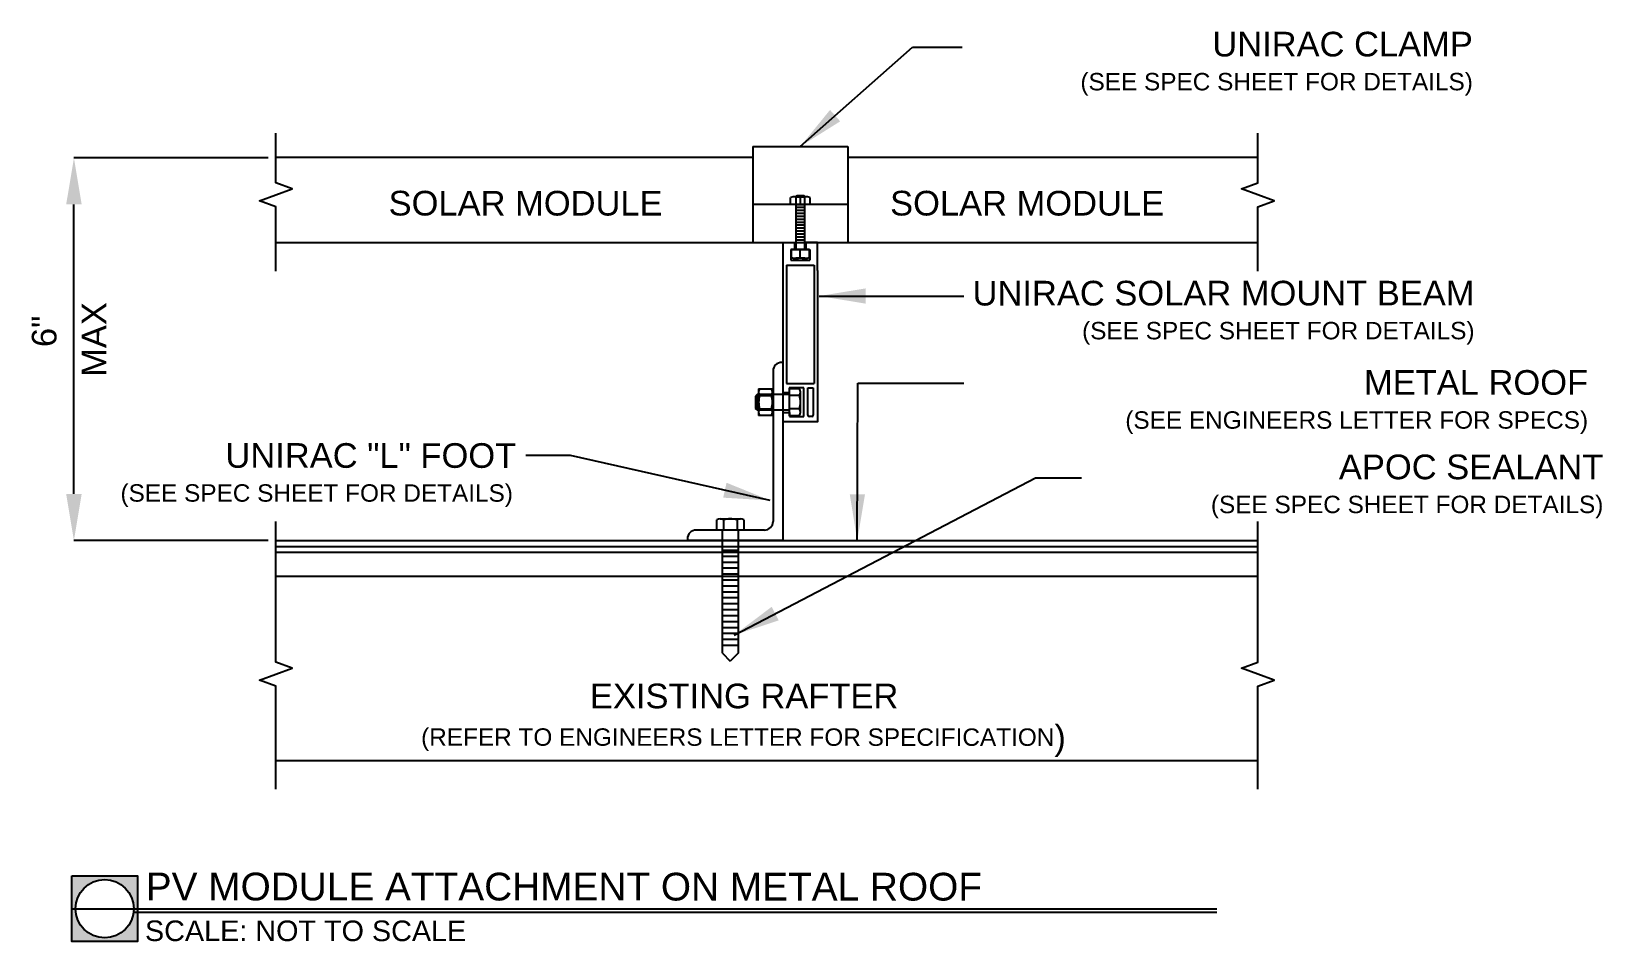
# Model space of a CAD drawing. Header units: feet. Extents: x 4341 to 4623, y 17057 to 17220.
import ezdxf

# ---------------------------------------------------------------- set-up
doc = ezdxf.new("R2010")
doc.units = ezdxf.units.FT
doc.header["$MEASUREMENT"] = 0
doc.layers.add('Z - ROOF', color=3, linetype='Continuous')
doc.layers.add('Z - TITLEBLOCK TXT', color=7, linetype='Continuous')
doc.styles.add('PAPER SPACE TXT', font='technic_.ttf', dxfattribs={"height": 0.125})
doc.styles.add('TITLE BBLOCK TEXT', font='ARIALUNI.TTF')
doc.dimstyles.new('PAPER SPACE', dxfattribs={"dimscale": 0, "dimtxt": 0.125, "dimasz": 0.125, "dimexe": 0, "dimexo": 0.020508, "dimgap": 0.041992, "dimtad": 1, "dimdec": 4, "dimzin": 3, "dimdsep": 46, "dimlunit": 4, "dimtxsty": 'PAPER SPACE TXT', "dimcen": 0.125, "dimclrd": 1, "dimclre": 1, "dimclrt": 7, "dimadec": 0, "dimazin": 0, "dimtfac": 1, "dimtdec": 4, "dimtofl": 0, "dimtmove": 2, "dimatfit": 3, "dimfxl": 1, "dimfrac": 2, "dimtolj": 1, "dimtzin": 0, "dimarcsym": 1})

msp = doc.modelspace()

# ---------------------------------------------------------------- hatches: boundary and pattern name
h = msp.add_hatch(color=6)
h.dxf.hatch_style = 1
h.paths.add_polyline_path([(4360.03, 17068.76), (4348.24, 17068.76), (4348.24, 17056.97), (4360.03, 17056.97)])
h.paths.add_polyline_path([(4359.37, 17062.86, -1), (4348.9, 17062.86, -1)], flags=16)

# ---------------------------------------------------------------- linework, layer by layer
for p, q in [((4470.27, 17199.53), (4470.27, 17182.29)), ((4470.27, 17199.53), (4487.3, 17199.53)), ((4487.3, 17199.53), (4487.3, 17182.29)), ((4487.3, 17189.11), (4470.27, 17189.11)), ((4477.77, 17181.07), (4477.09, 17181.07)), ((4477.09, 17181.07), (4477.09, 17179.15)), ((4477.77, 17182.31), (4477.77, 17181.07)), ((4479.79, 17182.31), (4479.79, 17181.07)), ((4479.79, 17181.07), (4480.48, 17181.07)), ((4480.48, 17181.07), (4480.48, 17179.15)), ((4476.32, 17178.25), (4481.26, 17178.25)), ((4476.32, 17178.25), (4476.32, 17157.04)), ((4477.09, 17179.15), (4480.48, 17179.15)), ((4481.26, 17178.25), (4481.26, 17157.04)), ((4476.81, 17155.35), (4475.69, 17155.35)), ((4476.32, 17157.04), (4481.26, 17157.04)), ((4478.78, 17156.23), (4476.81, 17156.23)), ((4476.81, 17156.23), (4476.81, 17155.35)), ((4479.42, 17156.23), (4478.78, 17156.23)), ((4479.42, 17151.11), (4479.42, 17156.23)), ((4480.14, 17156.23), (4481.1, 17156.23)), ((4480.14, 17151.37), (4480.14, 17156.23)), ((4481.1, 17156.23), (4481.1, 17151.37)), ((4475.69, 17151.83), (4476.84, 17151.83)), ((4476.84, 17151.83), (4476.84, 17151.11)), ((4476.84, 17151.11), (4479.42, 17151.11)), ((4480.84, 17151.11), (4480.4, 17151.11)), ((4458.56, 17129.18), (4458.56, 17128.96)), ((4458.56, 17128.96), (4475.69, 17128.96))]:
    msp.add_line(p, q)
at = {"color": 6}
for p, q in [((4384.79, 17197.62), (4470.27, 17197.62)), ((4487.3, 17197.62), (4560.77, 17197.62)), ((4384.79, 17182.29), (4560.77, 17182.29)), ((4384.79, 17128.89), (4560.77, 17128.89)), ((4384.79, 17126.76), (4560.77, 17126.76)), ((4384.79, 17122.51), (4560.77, 17122.51)), ((4348.24, 17062.86), (4553.43, 17062.86))]:
    msp.add_line(p, q, dxfattribs=at)
at = {"color": 1}
for p, q in [((4477.91, 17190.49), (4479.65, 17190.49)), ((4478.03, 17190.61), (4478.15, 17190.73)), ((4478.03, 17190.49), (4478.03, 17190.61)), ((4479.54, 17190.61), (4478.03, 17190.61)), ((4478.03, 17189.11), (4478.03, 17190.49)), ((4478.03, 17181.07), (4478.03, 17189.11)), ((4478.03, 17189.11), (4479.54, 17189.11)), ((4479.54, 17188.58), (4478.03, 17188.58)), ((4479.54, 17188.05), (4478.03, 17188.05)), ((4478.15, 17190.73), (4479.42, 17190.73)), ((4478.78, 17190.39), (4478.78, 17189.11)), ((4479.54, 17190.61), (4479.42, 17190.73)), ((4479.54, 17190.61), (4479.54, 17190.49)), ((4479.54, 17190.49), (4479.54, 17189.11)), ((4479.54, 17189.11), (4479.54, 17181.07)), ((4479.54, 17187.52), (4478.03, 17187.52)), ((4479.54, 17186.99), (4478.03, 17186.99)), ((4479.54, 17186.45), (4478.03, 17186.45)), ((4479.54, 17185.92), (4478.03, 17185.92)), ((4479.54, 17185.39), (4478.03, 17185.39)), ((4478.03, 17181.07), (4478.03, 17185.21)), ((4479.54, 17184.86), (4478.03, 17184.86)), ((4479.54, 17184.32), (4478.03, 17184.32)), ((4479.54, 17183.79), (4478.03, 17183.79)), ((4479.54, 17183.26), (4478.03, 17183.26)), ((4479.54, 17182.73), (4478.03, 17182.73)), ((4479.54, 17185.21), (4479.54, 17181.07)), ((4480.38, 17181.07), (4477.19, 17181.07)), ((4477.19, 17179.61), (4477.19, 17181.07)), ((4477.19, 17181.07), (4480.38, 17181.07)), ((4478.78, 17179.61), (4478.78, 17181.07)), ((4480.38, 17181.07), (4480.38, 17179.61)), ((4479.58, 17179.49), (4477.99, 17179.49)), ((4475.69, 17160.82), (4475.46, 17160.82)), ((4475.69, 17128.96), (4475.69, 17160.82)), ((4473.9, 17159.26), (4473.9, 17132.3)), ((4471.04, 17155.05), (4470.77, 17154.78)), ((4470.77, 17154.78), (4470.77, 17152.57)), ((4471.31, 17155.05), (4471.04, 17155.05)), ((4471.04, 17152.29), (4471.04, 17155.05)), ((4471.31, 17156.07), (4471.31, 17151.28)), ((4471.31, 17155.46), (4471.31, 17155.47)), ((4475.69, 17155.05), (4471.31, 17155.05)), ((4471.47, 17154.87), (4473.62, 17154.87)), ((4473.79, 17156.07), (4473.79, 17151.28)), ((4476.81, 17155.05), (4475.69, 17155.05)), ((4478.62, 17154.87), (4476.81, 17154.87)), ((4478.82, 17151.87), (4478.82, 17155.47)), ((4471.04, 17152.29), (4470.77, 17152.57)), ((4471.04, 17152.29), (4471.31, 17152.29)), ((4471.31, 17152.29), (4475.69, 17152.29)), ((4471.31, 17151.88), (4471.31, 17151.88)), ((4471.47, 17152.47), (4473.62, 17152.47)), ((4475.69, 17152.29), (4476.81, 17152.29)), ((4478.62, 17152.47), (4476.81, 17152.47)), ((4464.42, 17132.78), (4468.05, 17132.78)), ((4465.02, 17132.58), (4465.02, 17130.74)), ((4467.44, 17132.58), (4467.44, 17130.74)), ((4472.34, 17130.74), (4460.12, 17130.74)), ((4464.83, 17128.89), (4464.83, 17130.74)), ((4467.63, 17130.74), (4467.63, 17128.89)), ((4384.79, 17127.83), (4560.77, 17127.83)), ((4464.83, 17108.66), (4464.83, 17128.89)), ((4467.63, 17127.09), (4464.83, 17127.09)), ((4467.63, 17128.89), (4467.63, 17108.66)), ((4467.63, 17126.02), (4464.83, 17126.02)), ((4467.63, 17124.96), (4464.83, 17124.96)), ((4467.63, 17123.89), (4464.83, 17123.89)), ((4467.63, 17122.83), (4464.83, 17122.83)), ((4467.63, 17121.76), (4464.83, 17121.76)), ((4467.63, 17120.7), (4464.83, 17120.7)), ((4467.63, 17119.64), (4464.83, 17119.64)), ((4467.63, 17118.57), (4464.83, 17118.57)), ((4467.63, 17117.51), (4464.83, 17117.51)), ((4467.63, 17116.44), (4464.83, 17116.44)), ((4467.63, 17115.38), (4464.83, 17115.38)), ((4467.63, 17114.31), (4464.83, 17114.31)), ((4467.63, 17113.25), (4464.83, 17113.25)), ((4467.63, 17112.19), (4464.83, 17112.19)), ((4467.63, 17111.12), (4464.83, 17111.12)), ((4467.63, 17110.06), (4464.83, 17110.06)), ((4464.83, 17108.66), (4466.23, 17107.26)), ((4467.63, 17108.66), (4466.23, 17107.26)), ((4384.79, 17089.44), (4560.77, 17089.44))]:
    msp.add_line(p, q, dxfattribs=at)
for points in [[(4480.51, 17190.39), (4480.51, 17189.11), (4477.05, 17189.11), (4477.05, 17190.39)], [(4471.31, 17156.07), (4473.79, 17156.07)], [(4478.62, 17156.07), (4476.81, 17156.07), (4476.81, 17151.28), (4478.62, 17151.28)], [(4473.79, 17151.28), (4471.31, 17151.28)], [(4468.65, 17132.58), (4468.65, 17130.74), (4463.81, 17130.74), (4463.81, 17132.58)]]:
    msp.add_lwpolyline(points, dxfattribs=at)
for points in [[(4475.69, 17177.29), (4475.69, 17182.29), (4477.77, 17182.29)], [(4481.88, 17177.29), (4481.88, 17182.29), (4479.79, 17182.29)], [(4475.69, 17155.35), (4475.69, 17177.29)], [(4481.88, 17177.29), (4481.88, 17150.18), (4475.69, 17150.18), (4475.69, 17151.83)]]:
    msp.add_lwpolyline(points)
at = {"color": 6}
msp.add_lwpolyline([(4348.24, 17068.76), (4360.03, 17068.76), (4360.03, 17056.97), (4348.24, 17056.97)], close=True, dxfattribs=at)
msp.add_circle((4354.13, 17062.86), 5.23, dxfattribs=at)
at = {"color": 1}
for centre, radius, start, end in [((4477.92, 17186.89), 3.6, 76.1061, 103.8939), ((4479.65, 17186.89), 3.6, 76.1061, 103.8939), ((4477.99, 17182.2), 2.71, 252.8487, 287.1513), ((4479.58, 17182.2), 2.71, 252.8487, 287.1513), ((4475.46, 17159.26), 1.56, 90, 180), ((4472.47, 17155.47), 1.16, 149.0201, 210.9799), ((4475.71, 17153.67), 4.4, 164.2217, 195.7782), ((4472.62, 17155.47), 1.16, 329.0201, 30.9799), ((4469.38, 17153.67), 4.4, 344.2218, 15.7783), ((4477.8, 17155.47), 1.02, 324.1655, 35.8345), ((4475.02, 17153.67), 3.8, 341.6338, 18.3662), ((4472.47, 17151.88), 1.16, 149.0201, 210.9799), ((4472.62, 17151.88), 1.16, 329.0201, 30.9799), ((4477.8, 17151.88), 1.02, 324.1654, 35.8346), ((4464.42, 17131.74), 1.03, 54.1654, 125.8346), ((4466.23, 17128.93), 3.84, 71.6338, 108.3662), ((4468.05, 17131.74), 1.03, 54.1655, 125.8345), ((4472.34, 17132.3), 1.56, 270, 0), ((4460.12, 17129.18), 1.56, 90, 180)]:
    msp.add_arc(centre, radius, start, end, dxfattribs=at)
for centre, start, end in [((4480.4, 17151.37), 180, 270), ((4480.84, 17151.37), 270, 0)]:
    msp.add_arc(centre, 0.258, start, end)
at = {"layer": 'Z - ROOF', "color": 7, "linetype": 'Continuous', "flags": 128}
for points in [[(4384.79, 17177.16), (4384.79, 17188.73), (4381.87, 17189.8), (4387.71, 17191.92), (4384.79, 17192.99), (4384.79, 17201.93)], [(4560.77, 17177.16), (4560.77, 17188.73), (4563.69, 17189.8), (4557.85, 17191.92), (4560.77, 17192.99), (4560.77, 17201.93)], [(4384.79, 17084.3), (4384.79, 17102.79), (4381.87, 17103.86), (4387.71, 17105.98), (4384.79, 17107.05), (4384.79, 17132.31)], [(4560.77, 17084.3), (4560.77, 17102.79), (4563.69, 17103.86), (4557.85, 17105.98), (4560.77, 17107.05), (4560.77, 17132.31)]]:
    msp.add_lwpolyline(points, dxfattribs=at)
at = {"layer": 'Z - TITLEBLOCK TXT', "color": 1}
for p, q in [((4383.42, 17197.46), (4348.62, 17197.46)), ((4348.62, 17137.22), (4348.62, 17189.13)), ((4383.42, 17128.89), (4348.62, 17128.89))]:
    msp.add_line(p, q, dxfattribs=at)
at = {"layer": 'Z - TITLEBLOCK TXT', "color": 251, "linetype": 'Continuous'}
msp.add_line((4359.37, 17062.27), (4553.43, 17062.27), dxfattribs=at)
at = {"layer": 'Z - TITLEBLOCK TXT', "color": 1}
for points in [[(4347.23, 17189.13), (4350.01, 17189.13), (4348.62, 17197.46)], [(4347.23, 17137.22), (4350.01, 17137.22), (4348.62, 17128.89)]]:
    msp.add_solid(points, dxfattribs=at)

# ---------------------------------------------------------------- texts
at = {"layer": 'Z - TITLEBLOCK TXT', "color": 7, "style": 'TITLE BBLOCK TEXT'}
for s, insert, char_height, width, attachment_point, rotation in [('\\A1;\\pt646.82;UNIRAC CLAMP\\P{\\H0.7063x;(SEE SPEC SHEET FOR DETAILS)}', (4599.3, 17220.09), 4.4236, 90.2629, 3, 0.0114), ('\\A1;\\pt646.82;SOLAR MODULE', (4405.01, 17191.57), 4.4236, 111.7592, 1, 359.9886), ('\\A1;\\pt646.82;SOLAR MODULE', (4494.87, 17191.57), 4.4236, 111.7592, 1, 359.9886), ('\\A1;\\pt646.82;UNIRAC SOLAR MOUNT BEAM\\P{\\H0.7063x;(SEE SPEC SHEET FOR DETAILS)}', (4599.6, 17175.45), 4.4236, 90.2629, 3, 0.0114), ('\\A1;MAX', (4350.01, 17158.22), 4.424, 72.7668, 1, 89.9886), ('\\A1;6"', (4341.07, 17163.56), 4.424, 72.7668, 1, 89.9886), ('\\A1;\\pt646.82;METAL ROOF\\P{\\H0.7063x;(SEE ENGINEERS LETTER FOR SPECS)}', (4619.95, 17159.43), 4.4236, 110.3687, 3, 0.0114), ('\\A1;\\pi21.28,t668.1;UNIRAC "L" FOOT \\P\\pi2.4721,t649.29;{\\H0.7063x;(SEE SPEC SHEET FOR DETAILS)}', (4354.49, 17146.34), 4.4236, 72.7668, 1, 359.9886), ('\\A1;\\pt646.82;APOC SEALANT \\P{\\H0.7063x;(SEE SPEC SHEET FOR DETAILS)}', (4622.68, 17144.29), 4.4236, 90.2629, 3, 0.0114), ('\\A1;\\pi37.708,t684.53;EXISTING RAFTER\\P\\pi7.4608,t654.28;{\\H0.7063x;(REFER TO ENGINEERS LETTER FOR SPECIFICATION})', (4403.37, 17103.23), 4.4236, 130.138, 1, 359.9886), ('PV MODULE ATTACHMENT ON METAL ROOF', (4361.49, 17069.33), 4.9766, 191.6609, 1, 359.9886), ('SCALE: NOT TO SCALE', (4361.35, 17060.75), 3.6907, 80.1638, 1, 359.9886)]:
    msp.add_mtext(s, dxfattribs=dict(at, insert=insert, char_height=char_height, width=width, attachment_point=attachment_point, rotation=rotation))

# ---------------------------------------------------------------- leaders
at = {"layer": 'Z - ROOF'}
for points in [[(4478.78, 17199.53), (4498.91, 17217.35), (4507.8, 17217.35)], [(4482.18, 17172.71), (4508.1, 17172.71)], [(4488.99, 17128.85), (4489.06, 17157.07), (4508.1, 17157.07)], [(4473.39, 17136.06), (4437.59, 17144.14), (4429.58, 17144.14)], [(4466.9, 17111.91), (4520.94, 17140.13), (4529.19, 17140.13)]]:
    msp.add_leader(points, dimstyle='PAPER SPACE', override={"dimscale": 66.653699, "dimtad": 0}, dxfattribs=at)

doc.saveas('drawing.dxf')
